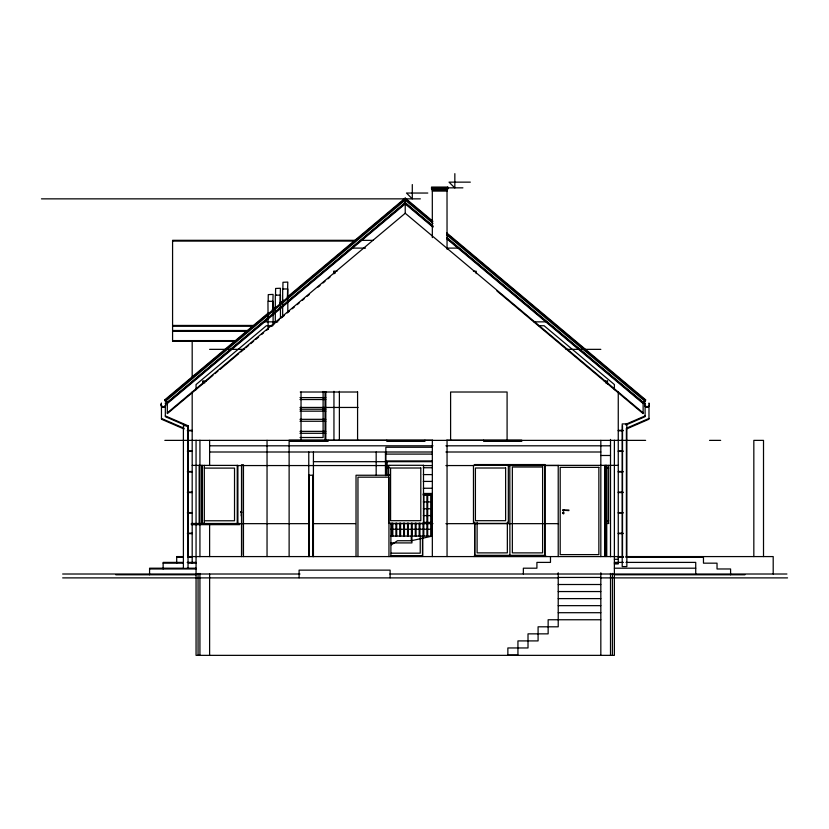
<?xml version="1.0" encoding="UTF-8"?>
<svg xmlns="http://www.w3.org/2000/svg" width="829" height="829" viewBox="0 0 829 829"><rect width="100%" height="100%" fill="white"/><g stroke="black" fill="none" stroke-linecap="round" stroke-linejoin="round"><path stroke-width="1.24" d="M287.166 297.145L405.226 198.079L405.226 213.25L643.128 412.873M612.424 655.356L612.444 573.409M496.934 290.979L643.128 413.65L643.128 402.78L645.615 399.806L446.769 232.949M643.128 402.77L645.615 399.806M605.678 382.925L607.491 381.112L604.237 381.112M268.316 312.958L164.826 399.806L167.313 402.77M272.275 309.631L275.632 306.823M279.591 303.507L283.549 300.181M165.448 401.319L405.226 200.121L432.966 223.395M166.691 402.811L405.226 202.649L432.935 225.902M213.001 375.319L167.313 413.65L167.313 402.78L268.42 317.921M272.389 314.606L275.363 312.098M279.332 308.782L283.29 305.445M287.259 302.129L405.226 203.136L432.976 226.431M167.313 412.873L405.226 213.25M214.98 373.651L217.954 371.154M219.944 369.496L238.773 353.682M240.762 352.024L243.736 349.527M245.716 347.859L248.69 345.372M250.679 343.703L253.653 341.206M255.633 339.548L258.607 337.051M261.581 334.553L263.56 332.885M266.534 330.398L268.523 328.73M271.497 326.232L274.472 323.735M276.451 322.077L279.425 319.579M281.404 317.921L284.378 315.424M287.352 312.927L289.342 311.258M292.316 308.761L294.295 307.103M297.269 304.606L299.248 302.948M302.222 300.45L304.212 298.782M307.186 296.285L309.165 294.627M318.087 287.135L320.067 285.477M323.041 282.979L325.03 281.311M328.004 278.824L329.983 277.155M391.298 544.871L397.485 540.736L411.277 540.736L432.334 536.083L390.822 536.083M625.905 424.23L645.107 415.899M625.905 425.008L645.107 416.676L645.107 405.599M648.983 418.438L626.392 428.241L626.392 557.357M626.392 429.018L648.983 419.215L648.983 405.599M283.508 288.969L282.886 288.471L282.969 282.285L287.787 282.078L287.425 296.937M276.14 295.145L275.518 294.606L275.611 288.461L280.42 288.254L280.057 303.113M268.845 301.31L268.181 300.803L268.264 294.616L273.083 294.419L272.72 309.269M470.333 182.142L449.028 182.142L454.841 187.945L454.841 173.644M431.526 187.841L462.914 187.841M431.526 188.38L447.774 188.38M432.303 190.318L447.018 190.318M432.303 191.084L447.049 191.084M427.785 193.043L406.479 193.043L412.293 198.856L412.293 184.556M41.45 198.856L420.355 198.856M355.465 240.317L172.577 240.317L172.577 341.372L235.602 341.372M361.796 240.348L373.382 240.348M172.577 241.094L355.465 241.094M352.563 248.099L365.496 248.099M446.966 248.099L457.318 248.099M333.952 273.829L333.952 271.238L337.04 271.238M473.4 271.238L476.219 271.238L476.219 273.601M264.969 321.849L277.746 321.849M533.928 321.849L545.472 321.849M172.577 325.445L253.425 325.445M272.834 325.724L266.378 325.724L196.058 384.552L196.058 389.734M538.902 325.724L544.073 325.724L614.382 384.552L614.382 389.734M172.577 326.222L253.425 326.222M268.13 329.196L267.954 301.31L273.104 301.31L273.104 324.129M172.577 330.502L247.674 330.502M172.577 331.268L247.674 331.268M172.577 340.595L235.602 340.595M209.613 349.351L244.576 349.351M565.969 349.351L600.828 349.351M202.96 383.288L202.96 381.112L206.214 381.112M300.253 392.013L357.579 392.013M299.994 397.609L325.818 397.609M299.994 399.537L325.818 399.537M299.994 407.453L358.097 407.453M299.994 409.225L325.818 409.225M299.994 411.163L325.818 411.163M299.994 419.319L325.818 419.319M299.994 421.256L325.818 421.256M187.385 430.334L192.183 430.334M618.258 430.334L623.056 430.334M187.385 430.821L192.183 430.821M618.258 430.821L623.056 430.821M299.994 431.349L325.818 431.349M299.994 433.287L325.818 433.287M300.067 437.505L323.103 437.505L323.103 391.506M432.583 440.209L289.984 440.209L289.984 441.37L328.087 441.37L328.087 440.209M446.624 440.209L521.752 440.209L521.752 441.37L483.649 441.37L483.649 440.209M164.826 440.375L645.615 440.375M709.531 440.375L720.66 440.375M209.613 445.805L432.976 445.805M445.888 445.805L610.507 445.805M432.334 447.256L385.858 447.256L385.858 475.67M187.427 450.914L192.183 450.914M618.258 450.914L623.025 450.914M187.427 451.401L192.183 451.401M618.258 451.401L623.025 451.401M209.613 452.002L432.334 452.002M445.888 452.002L600.828 452.002M385.464 454.095L432.334 454.095M600.828 455.484L610.507 455.484M385.464 460.924L432.334 460.924M313.424 461.68L432.334 461.68M474.654 464.561L545.057 464.561L545.057 555.326L474.654 555.326L474.654 522.094M192.183 465.39L237.892 465.39L237.892 523.493M618.258 465.359L544.643 465.359L544.643 556.414M236.804 465.556L389.599 465.556M423.267 465.556L432.334 465.556M445.888 465.556L474.292 465.556M507.866 465.556L558.218 465.556M385.464 467.753L389.723 467.753M423.298 467.753L432.334 467.753M204.317 468.105L234.524 468.105L234.524 520.778L204.317 520.778M606.641 468.105L608.683 468.105M187.427 471.494L192.183 471.494M618.258 471.494L623.025 471.494M187.427 471.981L192.183 471.981M618.258 471.981L623.025 471.981M389.723 474.592L385.464 474.592L385.464 452.002M423.298 474.592L432.334 474.592M308.771 475.245L313.424 475.245M389.599 475.245L356.024 475.245L356.024 556.58M423.298 481.421L432.334 481.421M423.298 488.25L432.334 488.25M187.427 492.074L192.183 492.074M618.258 492.074L623.025 492.074M187.427 492.571L192.183 492.571M618.258 492.571L623.025 492.571M423.298 493.473L432.334 493.473M423.039 494.633L432.334 494.633M423.298 495.089L432.334 495.089M423.298 501.918L432.334 501.918M423.298 508.757L432.334 508.757M241.643 512.042L240.669 512.042L241.643 512.623M240.669 512.249L241.643 512.249L240.669 512.477M187.427 512.591L192.183 512.591M618.258 512.591L623.025 512.591M187.427 513.078L192.183 513.078M618.258 513.078L623.025 513.078M423.298 515.586L432.334 515.586M606.641 520.778L608.683 520.778M423.298 522.415L432.334 522.415M608.683 523.493L606.641 523.493L606.641 465.39M309.03 523.659L209.613 523.659L209.613 556.58M312.906 523.659L355.517 523.659M390.376 523.659L432.976 523.659M445.888 523.659L558.218 523.659M390.822 529.254L432.334 529.254M187.427 533.151L192.183 533.151M618.258 533.151L623.025 533.151M187.427 533.638L192.183 533.638M618.258 533.638L623.025 533.638M390.822 542.912L411.93 542.912L411.93 529.254M391.257 553.181L420.23 553.181L420.23 536.518M391.309 555.637L422.686 555.637L422.686 536.456M391.101 556.414L422.489 556.414L422.489 535.959M473.463 556.414L546.912 556.414M183.147 556.58L176.691 556.58L176.691 563.171M188.307 556.58L623.418 556.58M626.009 556.58L773.198 556.58L773.198 574.01M176.691 557.357L183.147 557.357M188.307 557.357L192.183 557.357M618.258 557.357L623.418 557.357M626.009 557.357L703.469 557.357L703.469 563.171L717.033 563.171L717.033 568.974L730.587 568.974L730.587 574.787M614.382 559.295L618.258 559.295M183.396 562.394L163.137 562.394L163.137 568.974M187.188 562.394L196.058 562.394M614.382 562.394L623.418 562.394M626.009 562.394L695.728 562.394L695.728 574.01M163.137 563.171L183.147 563.171M188.307 563.171L196.058 563.171M614.382 563.171L618.258 563.171L618.258 392.013M614.382 563.938L618.258 563.938M183.396 568.197L149.572 568.197L149.572 574.787M187.188 568.197L196.058 568.197M614.382 568.197L695.728 568.197M149.572 568.974L196.058 568.974M62.652 574.01L299.994 574.01M389.889 574.01L786.918 574.01M115.842 574.787L196.058 574.787M614.382 574.787L744.95 574.787M558.218 577.461L600.828 577.461M62.652 577.886L558.425 577.886M601.149 577.886L787.55 577.886M558.218 584.507L600.828 584.507M558.218 591.554L600.828 591.554M558.218 598.611L600.828 598.611M558.218 605.657L600.828 605.657M558.218 612.704L600.828 612.704M600.828 619.76L548.145 619.76L548.145 633.853L528.011 633.853L528.011 647.957L507.866 647.957L507.866 655.003L517.938 655.003L517.938 640.91L538.083 640.91L538.083 626.807L558.218 626.807L558.218 572.756M165.334 415.899L187.924 425.702L187.924 557.357M187.924 426.469L165.334 416.676L165.334 405.599M161.458 418.438L184.048 428.241M184.048 429.018L161.458 419.215L161.458 405.599M405.226 198.079L432.925 221.322M432.303 221.581L405.226 198.856L164.826 400.573L167.313 403.557L405.226 203.913L432.976 227.208M447.018 233.933L645.615 400.583L643.128 403.557L446.852 238.845M446.831 235.042L644.993 401.319M446.79 237.529L643.75 402.811M446.852 238.078L643.128 402.78M202.96 381.112L204.763 382.925M164.826 399.796L167.313 402.78M333.952 271.238L335.154 273.301M763.509 556.58L763.509 440.375L753.83 440.375L753.83 556.58M622.517 425.702L622.517 557.357M614.382 440.209L614.382 655.356L196.058 655.356L196.058 440.209M610.507 439.443L610.507 556.756M610.507 573.409L610.507 655.356M608.683 465.39L608.579 523.493M607.491 381.112L607.491 384.366M606.745 465.39L606.745 556.414L604.807 556.414L604.807 465.39M605.584 465.39L605.584 556.414M605.253 465.39L605.253 556.414M600.828 440.375L600.828 556.58M600.828 572.756L600.828 655.356M563.627 510.042L563.627 510.623M558.218 465.39L558.218 556.58M550.477 556.58L550.477 562.394L536.912 562.394L536.912 568.197L523.358 568.197L523.358 574.01M509.804 464.561L509.908 555.326M507.348 522.125L507.348 552.881L477.11 552.881L477.11 522.125M507.089 440.375L507.089 392.013L450.603 392.013L450.603 440.375M474.799 523.068L474.799 556.414M447.018 188.38L447.049 249.208M447.049 440.344L447.049 556.58M432.303 188.38L432.334 237.581M432.334 440.344L432.334 556.58M431.557 494.633L431.557 536.083M430.79 494.633L430.79 536.083M427.691 494.633L427.691 536.083M426.914 494.633L426.914 536.083M424.925 440.209L424.925 441.37L386.811 441.37L386.811 440.209M423.816 494.633L423.816 536.083M423.039 523.13L423.039 536.083M419.94 523.13L419.94 536.083M419.163 523.13L419.163 536.083M416.065 523.13L416.065 536.083M415.288 523.13L415.288 536.083M412.189 523.13L412.189 536.083M411.422 523.13L411.422 536.083M411.277 536.083L411.277 540.736M408.324 523.13L408.324 536.083M407.547 523.13L407.547 536.083M404.448 523.13L404.448 536.083M403.671 523.13L403.671 536.083M400.573 523.13L400.573 536.083M399.796 523.13L399.796 536.083M396.697 523.13L396.697 536.083M395.92 523.13L395.92 536.083M392.822 523.13L392.822 536.083M392.055 523.13L392.055 536.083M390.894 523.016L390.894 556.58M390.117 577.782L390.117 570.134L299.093 570.134L299.093 577.782M388.956 556.58L388.956 477.172L357.962 477.172L357.962 556.58M387.133 461.68L387.133 474.592M376.169 452.002L376.169 475.245M357.579 391.848L357.579 440.375M339.372 391.319L339.372 440.375M333.952 391.319L333.952 440.375M325.818 391.568L325.818 440.375M325.041 391.568L325.041 440.375M313.424 452.002L313.424 556.58M309.238 475.245L309.186 556.58M308.771 452.002L308.771 556.58M301.031 392.013L301.031 440.375M289.124 440.095L289.124 556.58M287.818 311.6L287.818 288.969L282.668 288.969L282.668 316.626M280.461 317.849L280.461 295.145L275.311 295.145L275.311 322.895M267.042 440.303L267.042 556.58M243.457 556.58L243.457 464.779L241.519 464.779L241.519 556.58M241.622 466.717L241.622 554.642M241.249 511.555L241.249 513.068M241.249 514.291L241.249 515.928M240.866 512.042L240.866 512.623M237.239 465.39L237.239 523.493M209.613 440.375L209.613 465.556M209.613 574.01L209.613 655.356M204.317 465.39L204.317 523.306L201.602 523.306L201.602 465.39M202.38 465.39L202.38 523.493M199.934 440.22L199.934 556.694M199.934 573.409L199.934 655.356M199.157 465.39L199.157 523.493M198.058 573.409L198.058 655.356M192.183 340.595L192.183 377.692M192.183 392.013L192.183 563.171M648.983 403.039A2.321 2.321 0 0 1 648.558 406.075A2.321 2.321 0 0 1 645.49 406.044A2.321 2.321 0 0 1 645.138 402.987M165.303 402.987A2.321 2.321 0 0 1 164.95 406.044A2.321 2.321 0 0 1 161.883 406.075A2.321 2.321 0 0 1 161.458 403.039M648.983 403.806A2.321 2.321 0 0 1 648.558 406.852A2.321 2.321 0 0 1 645.49 406.811A2.321 2.321 0 0 1 645.138 403.764M165.303 403.764A2.321 2.321 0 0 1 164.95 406.811A2.321 2.321 0 0 1 161.883 406.852A2.321 2.321 0 0 1 161.458 403.806M562.694 512.954C563.896 516.011 564.974 510.591 562.694 512.954M562.767 510.125L563.305 511.047L564.186 510.623A1.575 1.575 0 0 0 564.197 510.042L562.767 510.125M563.223 510.26L568.901 510.623L568.901 510.042L563.243 510.187M447.774 187.064L431.526 187.064L431.526 189.157L447.774 189.157L447.774 187.064M626.859 423.92L622.206 423.92L622.206 566.59L626.859 566.59L626.859 423.92M188.038 425.702L183.396 425.702L183.396 568.373L188.038 568.373L188.038 425.702M423.505 465.297L388.646 465.297L388.646 523.4L423.505 523.4L423.505 465.297M508.332 465.297L473.473 465.297L473.473 523.4L508.332 523.4L508.332 465.297M542.601 467.017L512.353 467.017L512.353 552.881L542.601 552.881L542.601 467.017M598.859 467.359L560.197 467.359L560.197 554.611L598.859 554.611L598.859 467.359M420.8 468.012L390.583 468.012L390.583 520.685L420.8 520.685L420.8 468.012M505.628 468.012L475.411 468.012L475.411 520.685L505.628 520.685L505.628 468.012M239.591 523.493L191.323 523.493L191.323 524.653L239.591 524.653L239.591 523.493M313.113 556.58L313.113 475.245L313.061 556.58"/></g></svg>
